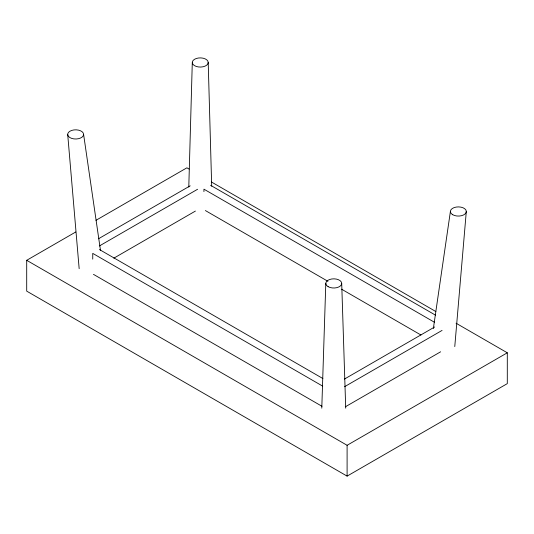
<?xml version="1.0" encoding="UTF-8"?>
<svg xmlns="http://www.w3.org/2000/svg" width="534" height="534" viewBox="0 0 534 534"><rect width="100%" height="100%" fill="white"/><g stroke="black" fill="none" stroke-linecap="round" stroke-linejoin="round"><path stroke-width="0.8" d="M188.789 187.047L192.293 62.478M321.782 408.176L325.793 283.427M454.768 346.579L466.302 211.491M433.361 328.543L450.396 211.491M456.063 323.217L507.3 352.794L507.3 383.626L347.1 476.114L26.7 291.137L26.7 260.305L75.768 231.976M95.973 220.308L186.9 167.816L189.063 169.064M98.483 238.771L190.184 185.832M99.384 245.96L197.58 189.27M113.822 258.176L195.411 211.07M344.43 379.073L434.683 326.968M344.604 386.683L442.079 330.406M345.324 406.815L440.637 351.793M26.7 260.305L347.1 445.289L507.3 352.794M211.437 181.981L435.857 311.549M210.616 185.318L435.53 315.173M434.623 322.356L203.941 189.176L203.941 191.639M205.383 210.556L327.936 281.311M341.633 289.221L420.925 334.998M99.417 249.525L322.883 378.539M322.696 386.142L92.742 253.376L92.742 259.13M93.463 274.349L321.975 406.281M83.604 134.414A7.957 4.592 0 0 1 71.669 138.393A7.957 4.592 0 0 1 71.669 130.436A7.957 4.592 0 0 1 83.604 134.414L100.519 250.646M67.698 134.414L79.165 268.675M341.707 283.427L345.718 408.176M208.207 62.478A7.957 4.592 0 0 1 196.272 66.456A7.957 4.592 0 0 1 196.272 58.5A7.957 4.592 0 0 1 208.207 62.478L211.691 186.212M347.1 445.289L347.1 476.114M328.123 286.671A7.957 4.592 0 0 0 341.433 284.615A7.957 4.592 0 0 0 331.694 278.988A7.957 4.592 0 0 0 328.123 286.671M452.725 214.735A7.957 4.592 0 0 0 466.035 212.679A7.957 4.592 0 0 0 456.29 207.052A7.957 4.592 0 0 0 452.725 214.735"/></g></svg>
